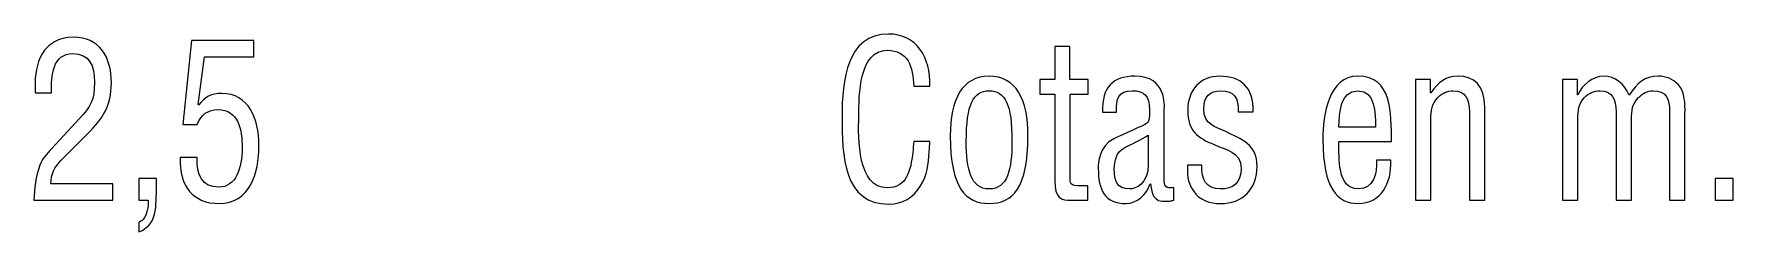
# Model space of a CAD drawing. Header units: millimetres. Extents: x -187 to 68, y -53 to 125.
# Drawn here: x -86.78 to -70.21, y 70.7 to 72.63 of the extents above; entities that cross this region are included whole.
import ezdxf

# ---------------------------------------------------------------- set-up
doc = ezdxf.new("R2010")
doc.units = ezdxf.units.MM
doc.header["$MEASUREMENT"] = 0
doc.layers.add('ESQUEMA', color=7, linetype='Continuous')

msp = doc.modelspace()

# ---------------------------------------------------------------- linework, layer by layer
at = {"layer": 'ESQUEMA', "color": 250}
for points, knots in [([(-86.5123, 71.3964), (-86.5808, 71.3286), (-86.6115, 71.2651), (-86.6153, 71.1657), (-86.6153, 71.1657), (-86.6153, 71.1657), (-86.011, 71.1657), (-86.011, 71.1657), (-86.011, 71.1657), (-86.011, 71.1657), (-86.011, 71.0069), (-86.011, 71.0069), (-86.011, 71.0069), (-86.011, 71.0069), (-86.779, 71.0069), (-86.779, 71.0069), (-86.779, 71.0069), (-86.7769, 71.1212), (-86.7639, 71.2376), (-86.7219, 71.3498), (-86.7219, 71.3498), (-86.7011, 71.4048), (-86.6513, 71.4641), (-86.6093, 71.5082), (-86.6093, 71.5082), (-86.6093, 71.5082), (-86.337, 71.8003), (-86.337, 71.8003), (-86.337, 71.8003), (-86.2262, 71.9188), (-86.1885, 71.9823), (-86.1885, 72.1559), (-86.1885, 72.1559), (-86.1885, 72.3164), (-86.2379, 72.4349), (-86.3998, 72.4349), (-86.3998, 72.4349), (-86.5959, 72.4349), (-86.6132, 72.2212), (-86.6093, 72.0543), (-86.6093, 72.0543), (-86.6093, 72.0543), (-86.7677, 72.0543), (-86.7677, 72.0543), (-86.7677, 72.0543), (-86.7677, 72.0543), (-86.7677, 72.1517), (-86.7677, 72.1517), (-86.7677, 72.1517), (-86.7677, 72.2677), (-86.7409, 72.3778), (-86.676, 72.4688), (-86.676, 72.4688), (-86.6323, 72.5196), (-86.5522, 72.5937), (-86.3924, 72.5937), (-86.3924, 72.5937), (-86.1483, 72.5937), (-86.0244, 72.4138), (-86.0244, 72.1517), (-86.0244, 72.1517), (-86.0244, 71.9188), (-86.1081, 71.8045), (-86.2552, 71.6564), (-86.2552, 71.6564), (-86.2552, 71.6564), (-86.5123, 71.3964), (-86.5123, 71.3964)], [0, 0, 0, 0, 0.0555556, 0.0555556, 0.0555556, 0.0555556, 0.1111111, 0.1111111, 0.1111111, 0.1111111, 0.1666667, 0.1666667, 0.1666667, 0.1666667, 0.2222222, 0.2222222, 0.2222222, 0.2222222, 0.2777778, 0.2777778, 0.2777778, 0.2777778, 0.3333333, 0.3333333, 0.3333333, 0.3333333, 0.3888889, 0.3888889, 0.3888889, 0.3888889, 0.4444444, 0.4444444, 0.4444444, 0.4444444, 0.5, 0.5, 0.5, 0.5, 0.5555556, 0.5555556, 0.5555556, 0.5555556, 0.6111111, 0.6111111, 0.6111111, 0.6111111, 0.6666667, 0.6666667, 0.6666667, 0.6666667, 0.7222222, 0.7222222, 0.7222222, 0.7222222, 0.7777778, 0.7777778, 0.7777778, 0.7777778, 0.8333333, 0.8333333, 0.8333333, 0.8333333, 0.8888889, 0.8888889, 0.8888889, 0.8888889, 1, 1, 1, 1]), ([(-78.1981, 72.1176), (-78.202, 72.306), (-78.2571, 72.4669), (-78.4553, 72.4669), (-78.4553, 72.4669), (-78.7298, 72.4669), (-78.7337, 72.033), (-78.7337, 71.8238), (-78.7337, 71.8238), (-78.7414, 71.6079), (-78.7449, 71.1277), (-78.4553, 71.1277), (-78.4553, 71.1277), (-78.2666, 71.1277), (-78.2267, 71.2992), (-78.2077, 71.4724), (-78.2077, 71.4724), (-78.2038, 71.5084), (-78.202, 71.5444), (-78.1981, 71.5803), (-78.1981, 71.5803), (-78.1981, 71.5803), (-78.0401, 71.5803), (-78.0401, 71.5803), (-78.0401, 71.5803), (-78.0436, 71.5486), (-78.0436, 71.5147), (-78.0475, 71.483), (-78.0475, 71.483), (-78.057, 71.3539), (-78.0627, 71.2568), (-78.1315, 71.1468), (-78.1315, 71.1468), (-78.2055, 71.0325), (-78.3047, 70.969), (-78.4419, 70.969), (-78.4419, 70.969), (-78.8822, 70.969), (-78.8973, 71.4406), (-78.8973, 71.8195), (-78.8973, 71.8195), (-78.8973, 72.1769), (-78.8497, 72.6253), (-78.444, 72.6253), (-78.444, 72.6253), (-78.1734, 72.6253), (-78.0323, 72.4013), (-78.0401, 72.1176), (-78.0401, 72.1176), (-78.0401, 72.1176), (-78.1981, 72.1176), (-78.1981, 72.1176)], [0, 0, 0, 0, 0.0714286, 0.0714286, 0.0714286, 0.0714286, 0.1428571, 0.1428571, 0.1428571, 0.1428571, 0.2142857, 0.2142857, 0.2142857, 0.2142857, 0.2857143, 0.2857143, 0.2857143, 0.2857143, 0.3571429, 0.3571429, 0.3571429, 0.3571429, 0.4285714, 0.4285714, 0.4285714, 0.4285714, 0.5, 0.5, 0.5, 0.5, 0.5714286, 0.5714286, 0.5714286, 0.5714286, 0.6428571, 0.6428571, 0.6428571, 0.6428571, 0.7142857, 0.7142857, 0.7142857, 0.7142857, 0.7857143, 0.7857143, 0.7857143, 0.7857143, 0.8571429, 0.8571429, 0.8571429, 0.8571429, 1, 1, 1, 1]), ([(-85.1884, 71.4217), (-85.1958, 71.2524), (-85.1387, 71.1342), (-84.9767, 71.1342), (-84.9767, 71.1342), (-84.8092, 71.1342), (-84.7481, 71.3201), (-84.7481, 71.5169), (-84.7481, 71.5169), (-84.7481, 71.699), (-84.7841, 71.8891), (-84.9863, 71.8891), (-84.9863, 71.8891), (-85.0815, 71.8891), (-85.1482, 71.8426), (-85.1863, 71.7452), (-85.1863, 71.7452), (-85.1863, 71.7452), (-85.3274, 71.7452), (-85.3274, 71.7452), (-85.3274, 71.7452), (-85.3274, 71.7452), (-85.2434, 72.5619), (-85.2434, 72.5619), (-85.2434, 72.5619), (-85.2434, 72.5619), (-84.6356, 72.5619), (-84.6356, 72.5619), (-84.6356, 72.5619), (-84.6356, 72.5619), (-84.6356, 72.4031), (-84.6356, 72.4031), (-84.6356, 72.4031), (-84.6356, 72.4031), (-85.1157, 72.4031), (-85.1157, 72.4031), (-85.1157, 72.4031), (-85.1157, 72.4031), (-85.1789, 71.9378), (-85.1789, 71.9378), (-85.1789, 71.9378), (-85.1789, 71.9378), (-85.175, 71.9336), (-85.175, 71.9336), (-85.175, 71.9336), (-85.1122, 72.0098), (-85.0473, 72.0479), (-84.9482, 72.0479), (-84.9482, 72.0479), (-84.6853, 72.0458), (-84.5844, 71.8027), (-84.5844, 71.5445), (-84.5844, 71.5445), (-84.5844, 71.2629), (-84.6776, 70.9754), (-84.9732, 70.9754), (-84.9732, 70.9754), (-85.2265, 70.9754), (-85.3637, 71.1423), (-85.3521, 71.4217), (-85.3521, 71.4217), (-85.3521, 71.4217), (-85.1884, 71.4217), (-85.1884, 71.4217)], [0, 0, 0, 0, 0.0588235, 0.0588235, 0.0588235, 0.0588235, 0.1176471, 0.1176471, 0.1176471, 0.1176471, 0.1764706, 0.1764706, 0.1764706, 0.1764706, 0.2352941, 0.2352941, 0.2352941, 0.2352941, 0.2941176, 0.2941176, 0.2941176, 0.2941176, 0.3529412, 0.3529412, 0.3529412, 0.3529412, 0.4117647, 0.4117647, 0.4117647, 0.4117647, 0.4705882, 0.4705882, 0.4705882, 0.4705882, 0.5294118, 0.5294118, 0.5294118, 0.5294118, 0.5882353, 0.5882353, 0.5882353, 0.5882353, 0.6470588, 0.6470588, 0.6470588, 0.6470588, 0.7058824, 0.7058824, 0.7058824, 0.7058824, 0.7647059, 0.7647059, 0.7647059, 0.7647059, 0.8235294, 0.8235294, 0.8235294, 0.8235294, 0.8823529, 0.8823529, 0.8823529, 0.8823529, 1, 1, 1, 1]), ([(-76.6742, 72.1832), (-76.6742, 72.1832), (-76.4971, 72.1832), (-76.4971, 72.1832), (-76.4971, 72.1832), (-76.4971, 72.1832), (-76.4971, 72.0414), (-76.4971, 72.0414), (-76.4971, 72.0414), (-76.4971, 72.0414), (-76.6724, 72.0414), (-76.6724, 72.0414), (-76.6724, 72.0414), (-76.6724, 72.0414), (-76.6724, 71.2399), (-76.6724, 71.2399), (-76.6724, 71.2399), (-76.6724, 71.1993), (-76.6858, 71.1489), (-76.6019, 71.1489), (-76.6019, 71.1489), (-76.6019, 71.1489), (-76.501, 71.1489), (-76.501, 71.1489), (-76.501, 71.1489), (-76.501, 71.1489), (-76.501, 71.0071), (-76.501, 71.0071), (-76.501, 71.0071), (-76.501, 71.0071), (-76.6668, 71.0071), (-76.6668, 71.0071), (-76.6668, 71.0071), (-76.756, 71.005), (-76.8227, 71.0219), (-76.8227, 71.1993), (-76.8227, 71.1993), (-76.8227, 71.1993), (-76.8227, 72.0414), (-76.8227, 72.0414), (-76.8227, 72.0414), (-76.8227, 72.0414), (-76.9695, 72.0414), (-76.9695, 72.0414), (-76.9695, 72.0414), (-76.9695, 72.0414), (-76.9695, 72.1832), (-76.9695, 72.1832), (-76.9695, 72.1832), (-76.9695, 72.1832), (-76.8227, 72.1832), (-76.8227, 72.1832), (-76.8227, 72.1832), (-76.8227, 72.1832), (-76.8227, 72.5029), (-76.8227, 72.5029), (-76.8227, 72.5029), (-76.8227, 72.5029), (-76.6742, 72.5029), (-76.6742, 72.5029), (-76.6742, 72.5029), (-76.6742, 72.5029), (-76.6742, 72.1832), (-76.6742, 72.1832)], [0, 0, 0, 0, 0.0588235, 0.0588235, 0.0588235, 0.0588235, 0.1176471, 0.1176471, 0.1176471, 0.1176471, 0.1764706, 0.1764706, 0.1764706, 0.1764706, 0.2352941, 0.2352941, 0.2352941, 0.2352941, 0.2941176, 0.2941176, 0.2941176, 0.2941176, 0.3529412, 0.3529412, 0.3529412, 0.3529412, 0.4117647, 0.4117647, 0.4117647, 0.4117647, 0.4705882, 0.4705882, 0.4705882, 0.4705882, 0.5294118, 0.5294118, 0.5294118, 0.5294118, 0.5882353, 0.5882353, 0.5882353, 0.5882353, 0.6470588, 0.6470588, 0.6470588, 0.6470588, 0.7058824, 0.7058824, 0.7058824, 0.7058824, 0.7647059, 0.7647059, 0.7647059, 0.7647059, 0.8235294, 0.8235294, 0.8235294, 0.8235294, 0.8823529, 0.8823529, 0.8823529, 0.8823529, 1, 1, 1, 1]), ([(-77.4628, 70.9755), (-77.6914, 70.9755), (-77.842, 71.1276), (-77.842, 71.6352), (-77.842, 71.6352), (-77.842, 71.9908), (-77.7238, 72.2148), (-77.4628, 72.2148), (-77.4628, 72.2148), (-77.2017, 72.2148), (-77.0835, 71.9908), (-77.0835, 71.6352), (-77.0835, 71.6352), (-77.0835, 71.1254), (-77.2303, 70.9755), (-77.4628, 70.9755)], [0, 0, 0, 0, 0.2, 0.2, 0.2, 0.2, 0.4, 0.4, 0.4, 0.4, 0.6, 0.6, 0.6, 0.6, 1, 1, 1, 1]), ([(-75.6626, 71.007), (-75.6739, 71.0049), (-75.6855, 71.0028), (-75.6968, 70.9985), (-75.6968, 70.9985), (-75.8245, 70.9922), (-75.8721, 71.0049), (-75.8873, 71.1658), (-75.8873, 71.1658), (-75.8873, 71.1658), (-75.8912, 71.1658), (-75.8912, 71.1658), (-75.8912, 71.1658), (-75.9275, 71.062), (-76.0245, 70.9753), (-76.1254, 70.9753), (-76.1254, 70.9753), (-76.3371, 70.9753), (-76.3981, 71.1065), (-76.3981, 71.3199), (-76.3981, 71.3199), (-76.3981, 71.3644), (-76.3925, 71.5337), (-76.2457, 71.6057), (-76.2457, 71.6057), (-76.16, 71.648), (-75.9466, 71.7369), (-75.9275, 71.7538), (-75.9275, 71.7538), (-75.8951, 71.7814), (-75.8989, 71.8279), (-75.8989, 71.8893), (-75.8989, 71.8893), (-75.8989, 72.0227), (-75.9445, 72.0735), (-76.0665, 72.0735), (-76.0665, 72.0735), (-76.2037, 72.0735), (-76.2228, 72.0033), (-76.2207, 71.866), (-76.2207, 71.866), (-76.2207, 71.866), (-76.3561, 71.866), (-76.3561, 71.866), (-76.3561, 71.866), (-76.3639, 72.1091), (-76.2553, 72.2149), (-76.0418, 72.2149), (-76.0418, 72.2149), (-75.7271, 72.2149), (-75.754, 71.9232), (-75.754, 71.8957), (-75.754, 71.8957), (-75.754, 71.8957), (-75.754, 71.2208), (-75.754, 71.2208), (-75.754, 71.2208), (-75.754, 71.1912), (-75.7578, 71.1488), (-75.7271, 71.1319), (-75.7271, 71.1319), (-75.7063, 71.1255), (-75.6834, 71.1277), (-75.6626, 71.1298), (-75.6626, 71.1298), (-75.6626, 71.1298), (-75.6626, 71.007), (-75.6626, 71.007)], [0, 0, 0, 0, 0.0555556, 0.0555556, 0.0555556, 0.0555556, 0.1111111, 0.1111111, 0.1111111, 0.1111111, 0.1666667, 0.1666667, 0.1666667, 0.1666667, 0.2222222, 0.2222222, 0.2222222, 0.2222222, 0.2777778, 0.2777778, 0.2777778, 0.2777778, 0.3333333, 0.3333333, 0.3333333, 0.3333333, 0.3888889, 0.3888889, 0.3888889, 0.3888889, 0.4444444, 0.4444444, 0.4444444, 0.4444444, 0.5, 0.5, 0.5, 0.5, 0.5555556, 0.5555556, 0.5555556, 0.5555556, 0.6111111, 0.6111111, 0.6111111, 0.6111111, 0.6666667, 0.6666667, 0.6666667, 0.6666667, 0.7222222, 0.7222222, 0.7222222, 0.7222222, 0.7777778, 0.7777778, 0.7777778, 0.7777778, 0.8333333, 0.8333333, 0.8333333, 0.8333333, 0.8888889, 0.8888889, 0.8888889, 0.8888889, 1, 1, 1, 1]), ([(-75.034, 71.868), (-75.0283, 72.0077), (-75.0738, 72.0733), (-75.2019, 72.0733), (-75.2019, 72.0733), (-75.3084, 72.0733), (-75.3695, 72.0183), (-75.3695, 71.8955), (-75.3695, 71.8955), (-75.3695, 71.7431), (-75.2569, 71.7241), (-75.1539, 71.6757), (-75.1539, 71.6757), (-75.0015, 71.5995), (-74.8491, 71.5572), (-74.8491, 71.3371), (-74.8491, 71.3371), (-74.8491, 71.1127), (-74.9902, 70.973), (-75.2075, 70.9755), (-75.2075, 70.9755), (-75.3007, 70.973), (-75.4153, 71.009), (-75.4704, 71.0979), (-75.4704, 71.0979), (-75.5332, 71.191), (-75.5293, 71.2693), (-75.5293, 71.3498), (-75.5293, 71.3498), (-75.5293, 71.3498), (-75.3867, 71.3498), (-75.3867, 71.3498), (-75.3867, 71.3498), (-75.3924, 71.2058), (-75.3483, 71.1169), (-75.2075, 71.1169), (-75.2075, 71.1169), (-75.0855, 71.1169), (-75.0054, 71.172), (-75.0054, 71.3159), (-75.0054, 71.3159), (-75.0054, 71.4831), (-75.1578, 71.4979), (-75.2665, 71.5487), (-75.2665, 71.5487), (-75.4305, 71.6165), (-75.5257, 71.6775), (-75.5257, 71.8828), (-75.5257, 71.8828), (-75.5257, 72.086), (-75.398, 72.2148), (-75.2149, 72.2148), (-75.2149, 72.2148), (-75.0054, 72.2148), (-74.8833, 72.1093), (-74.8872, 71.868), (-74.8872, 71.868), (-74.8872, 71.868), (-75.034, 71.868), (-75.034, 71.868)], [0, 0, 0, 0, 0.0625, 0.0625, 0.0625, 0.0625, 0.125, 0.125, 0.125, 0.125, 0.1875, 0.1875, 0.1875, 0.1875, 0.25, 0.25, 0.25, 0.25, 0.3125, 0.3125, 0.3125, 0.3125, 0.375, 0.375, 0.375, 0.375, 0.4375, 0.4375, 0.4375, 0.4375, 0.5, 0.5, 0.5, 0.5, 0.5625, 0.5625, 0.5625, 0.5625, 0.625, 0.625, 0.625, 0.625, 0.6875, 0.6875, 0.6875, 0.6875, 0.75, 0.75, 0.75, 0.75, 0.8125, 0.8125, 0.8125, 0.8125, 0.875, 0.875, 0.875, 0.875, 1, 1, 1, 1]), ([(-73.5444, 71.3986), (-73.5346, 71.1678), (-73.6415, 70.9756), (-73.8644, 70.9756), (-73.8644, 70.9756), (-74.0644, 70.9756), (-74.2073, 71.1234), (-74.2073, 71.5972), (-74.2073, 71.5972), (-74.2073, 71.8448), (-74.1484, 72.2149), (-73.8683, 72.2149), (-73.8683, 72.2149), (-73.525, 72.2149), (-73.5444, 71.8554), (-73.5367, 71.5802), (-73.5367, 71.5802), (-73.5367, 71.5802), (-74.051, 71.5802), (-74.051, 71.5802), (-74.051, 71.5802), (-74.0471, 71.4218), (-74.0722, 71.117), (-73.8605, 71.117), (-73.8605, 71.117), (-73.7155, 71.117), (-73.6757, 71.2652), (-73.6852, 71.3986), (-73.6852, 71.3986), (-73.6852, 71.3986), (-73.5444, 71.3986), (-73.5444, 71.3986)], [0, 0, 0, 0, 0.1111111, 0.1111111, 0.1111111, 0.1111111, 0.2222222, 0.2222222, 0.2222222, 0.2222222, 0.3333333, 0.3333333, 0.3333333, 0.3333333, 0.4444444, 0.4444444, 0.4444444, 0.4444444, 0.5555556, 0.5555556, 0.5555556, 0.5555556, 0.6666667, 0.6666667, 0.6666667, 0.6666667, 0.7777778, 0.7777778, 0.7777778, 0.7777778, 1, 1, 1, 1]), ([(-73.1578, 72.0542), (-73.1578, 72.0542), (-73.1539, 72.0542), (-73.1539, 72.0542), (-73.1539, 72.0542), (-73.0816, 72.1558), (-73.0033, 72.2151), (-72.889, 72.2151), (-72.889, 72.2151), (-72.7309, 72.2151), (-72.6279, 72.122), (-72.6279, 71.9145), (-72.6279, 71.9145), (-72.6279, 71.9145), (-72.6279, 71.0072), (-72.6279, 71.0072), (-72.6279, 71.0072), (-72.6279, 71.0072), (-72.7786, 71.0072), (-72.7786, 71.0072), (-72.7786, 71.0072), (-72.7786, 71.0072), (-72.7786, 71.868), (-72.7786, 71.868), (-72.7786, 71.868), (-72.7786, 71.9907), (-72.8145, 72.0733), (-72.9366, 72.0733), (-72.9366, 72.0733), (-72.992, 72.0733), (-73.0453, 72.05), (-73.0851, 72.0077), (-73.0851, 72.0077), (-73.1462, 71.9463), (-73.1539, 71.8785), (-73.1539, 71.7939), (-73.1539, 71.7939), (-73.1539, 71.7939), (-73.1539, 71.0072), (-73.1539, 71.0072), (-73.1539, 71.0072), (-73.1539, 71.0072), (-73.3045, 71.0072), (-73.3045, 71.0072), (-73.3045, 71.0072), (-73.3045, 71.0072), (-73.3045, 72.1833), (-73.3045, 72.1833), (-73.3045, 72.1833), (-73.3045, 72.1833), (-73.1578, 72.1833), (-73.1578, 72.1833), (-73.1578, 72.1833), (-73.1578, 72.1833), (-73.1578, 72.0542), (-73.1578, 72.0542)], [0, 0, 0, 0, 0.0666667, 0.0666667, 0.0666667, 0.0666667, 0.1333333, 0.1333333, 0.1333333, 0.1333333, 0.2, 0.2, 0.2, 0.2, 0.2666667, 0.2666667, 0.2666667, 0.2666667, 0.3333333, 0.3333333, 0.3333333, 0.3333333, 0.4, 0.4, 0.4, 0.4, 0.4666667, 0.4666667, 0.4666667, 0.4666667, 0.5333333, 0.5333333, 0.5333333, 0.5333333, 0.6, 0.6, 0.6, 0.6, 0.6666667, 0.6666667, 0.6666667, 0.6666667, 0.7333333, 0.7333333, 0.7333333, 0.7333333, 0.8, 0.8, 0.8, 0.8, 0.8666667, 0.8666667, 0.8666667, 0.8666667, 1, 1, 1, 1]), ([(-71.7194, 71.0071), (-71.7194, 71.0071), (-71.8701, 71.0071), (-71.8701, 71.0071), (-71.8701, 71.0071), (-71.8701, 71.0071), (-71.8701, 72.1832), (-71.8701, 72.1832), (-71.8701, 72.1832), (-71.8701, 72.1832), (-71.7251, 72.1832), (-71.7251, 72.1832), (-71.7251, 72.1832), (-71.7251, 72.1832), (-71.7251, 72.033), (-71.7251, 72.033), (-71.7251, 72.033), (-71.7251, 72.033), (-71.7212, 72.033), (-71.7212, 72.033), (-71.7212, 72.033), (-71.6718, 72.1324), (-71.5801, 72.215), (-71.4697, 72.215), (-71.4697, 72.215), (-71.3575, 72.215), (-71.2658, 72.1409), (-71.2185, 72.0287), (-71.2185, 72.0287), (-71.1441, 72.1494), (-71.0679, 72.215), (-70.9342, 72.215), (-70.9342, 72.215), (-70.8618, 72.215), (-70.7952, 72.1875), (-70.7401, 72.1324), (-70.7401, 72.1324), (-70.6713, 72.0626), (-70.6752, 71.9317), (-70.6752, 71.8576), (-70.6752, 71.8576), (-70.6752, 71.8576), (-70.6752, 71.0071), (-70.6752, 71.0071), (-70.6752, 71.0071), (-70.6752, 71.0071), (-70.8259, 71.0071), (-70.8259, 71.0071), (-70.8259, 71.0071), (-70.8259, 71.0071), (-70.8259, 71.8679), (-70.8259, 71.8679), (-70.8259, 71.8679), (-70.8259, 71.9994), (-70.8583, 72.0732), (-70.9878, 72.0732), (-70.9878, 72.0732), (-71.0393, 72.0711), (-71.0904, 72.0478), (-71.1289, 72.0076), (-71.1289, 72.0076), (-71.1899, 71.9465), (-71.1973, 71.8788), (-71.1973, 71.7938), (-71.1973, 71.7938), (-71.1973, 71.7938), (-71.1973, 71.0071), (-71.1973, 71.0071), (-71.1973, 71.0071), (-71.1973, 71.0071), (-71.348, 71.0071), (-71.348, 71.0071), (-71.348, 71.0071), (-71.348, 71.0071), (-71.348, 71.8679), (-71.348, 71.8679), (-71.348, 71.8679), (-71.348, 71.991), (-71.384, 72.0732), (-71.506, 72.0732), (-71.506, 72.0732), (-71.5614, 72.0732), (-71.6147, 72.0499), (-71.6545, 72.0076), (-71.6545, 72.0076), (-71.7156, 71.9465), (-71.7194, 71.8788), (-71.7194, 71.7938), (-71.7194, 71.7938), (-71.7194, 71.7938), (-71.7194, 71.0071), (-71.7194, 71.0071)], [0, 0, 0, 0, 0.0416667, 0.0416667, 0.0416667, 0.0416667, 0.0833333, 0.0833333, 0.0833333, 0.0833333, 0.125, 0.125, 0.125, 0.125, 0.1666667, 0.1666667, 0.1666667, 0.1666667, 0.2083333, 0.2083333, 0.2083333, 0.2083333, 0.25, 0.25, 0.25, 0.25, 0.2916667, 0.2916667, 0.2916667, 0.2916667, 0.3333333, 0.3333333, 0.3333333, 0.3333333, 0.375, 0.375, 0.375, 0.375, 0.4166667, 0.4166667, 0.4166667, 0.4166667, 0.4583333, 0.4583333, 0.4583333, 0.4583333, 0.5, 0.5, 0.5, 0.5, 0.5416667, 0.5416667, 0.5416667, 0.5416667, 0.5833333, 0.5833333, 0.5833333, 0.5833333, 0.625, 0.625, 0.625, 0.625, 0.6666667, 0.6666667, 0.6666667, 0.6666667, 0.7083333, 0.7083333, 0.7083333, 0.7083333, 0.75, 0.75, 0.75, 0.75, 0.7916667, 0.7916667, 0.7916667, 0.7916667, 0.8333333, 0.8333333, 0.8333333, 0.8333333, 0.875, 0.875, 0.875, 0.875, 0.9166667, 0.9166667, 0.9166667, 0.9166667, 1, 1, 1, 1]), ([(-77.4628, 72.0734), (-77.6173, 72.0734), (-77.6857, 71.9379), (-77.6857, 71.5823), (-77.6857, 71.5823), (-77.6857, 71.3054), (-77.6381, 71.117), (-77.4628, 71.117), (-77.4628, 71.117), (-77.2839, 71.117), (-77.2398, 71.3054), (-77.2398, 71.5823), (-77.2398, 71.5823), (-77.2398, 71.9379), (-77.3047, 72.0734), (-77.4628, 72.0734)], [0, 0, 0, 0, 0.2, 0.2, 0.2, 0.2, 0.4, 0.4, 0.4, 0.4, 0.6, 0.6, 0.6, 0.6, 1, 1, 1, 1]), ([(-73.693, 71.7178), (-73.6986, 71.8554), (-73.6908, 72.0734), (-73.8662, 72.0734), (-73.8662, 72.0734), (-74.0415, 72.0734), (-74.0454, 71.8575), (-74.051, 71.7178), (-74.051, 71.7178), (-74.051, 71.7178), (-73.693, 71.7178), (-73.693, 71.7178)], [0, 0, 0, 0, 0.25, 0.25, 0.25, 0.25, 0.5, 0.5, 0.5, 0.5, 1, 1, 1, 1]), ([(-75.9102, 71.6417), (-75.9847, 71.593), (-76.0683, 71.557), (-76.1484, 71.5147), (-76.1484, 71.5147), (-76.2189, 71.479), (-76.2418, 71.3919), (-76.2418, 71.3115), (-76.2418, 71.3115), (-76.2418, 71.1933), (-76.215, 71.1171), (-76.0933, 71.1171), (-76.0933, 71.1171), (-76.0358, 71.1171), (-75.9102, 71.1658), (-75.9102, 71.3559), (-75.9102, 71.3559), (-75.9102, 71.3559), (-75.9102, 71.6417), (-75.9102, 71.6417)], [0, 0, 0, 0, 0.1666667, 0.1666667, 0.1666667, 0.1666667, 0.3333333, 0.3333333, 0.3333333, 0.3333333, 0.5, 0.5, 0.5, 0.5, 0.6666667, 0.6666667, 0.6666667, 0.6666667, 1, 1, 1, 1]), ([(-85.7579, 71.0071), (-85.7579, 71.0071), (-85.7579, 71.2187), (-85.7579, 71.2187), (-85.7579, 71.2187), (-85.7579, 71.2187), (-85.5847, 71.2187), (-85.5847, 71.2187), (-85.5847, 71.2187), (-85.5847, 71.1845), (-85.5826, 71.0494), (-85.5903, 70.969), (-85.5903, 70.969), (-85.5921, 70.8822), (-85.615, 70.7933), (-85.6838, 70.7404), (-85.6838, 70.7404), (-85.7046, 70.7213), (-85.7314, 70.7086), (-85.7579, 70.6984), (-85.7579, 70.6984), (-85.7579, 70.6984), (-85.7579, 70.7933), (-85.7579, 70.7933), (-85.7579, 70.7933), (-85.7445, 70.7954), (-85.7254, 70.806), (-85.7141, 70.8208), (-85.7141, 70.8208), (-85.6722, 70.8716), (-85.6644, 70.9415), (-85.6644, 71.0071), (-85.6644, 71.0071), (-85.6644, 71.0071), (-85.7579, 71.0071), (-85.7579, 71.0071)], [0, 0, 0, 0, 0.1, 0.1, 0.1, 0.1, 0.2, 0.2, 0.2, 0.2, 0.3, 0.3, 0.3, 0.3, 0.4, 0.4, 0.4, 0.4, 0.5, 0.5, 0.5, 0.5, 0.6, 0.6, 0.6, 0.6, 0.7, 0.7, 0.7, 0.7, 0.8, 0.8, 0.8, 0.8, 1, 1, 1, 1]), ([(-70.3804, 71.2185), (-70.3804, 71.2185), (-70.2068, 71.2185), (-70.2068, 71.2185), (-70.2068, 71.2185), (-70.2068, 71.2185), (-70.2068, 71.0068), (-70.2068, 71.0068), (-70.2068, 71.0068), (-70.2068, 71.0068), (-70.3804, 71.0068), (-70.3804, 71.0068), (-70.3804, 71.0068), (-70.3804, 71.0068), (-70.3804, 71.2185), (-70.3804, 71.2185)], [0, 0, 0, 0, 0.2, 0.2, 0.2, 0.2, 0.4, 0.4, 0.4, 0.4, 0.6, 0.6, 0.6, 0.6, 1, 1, 1, 1])]:
    msp.add_open_spline(points, degree=3, knots=knots, dxfattribs=at)

doc.saveas('drawing.dxf')
